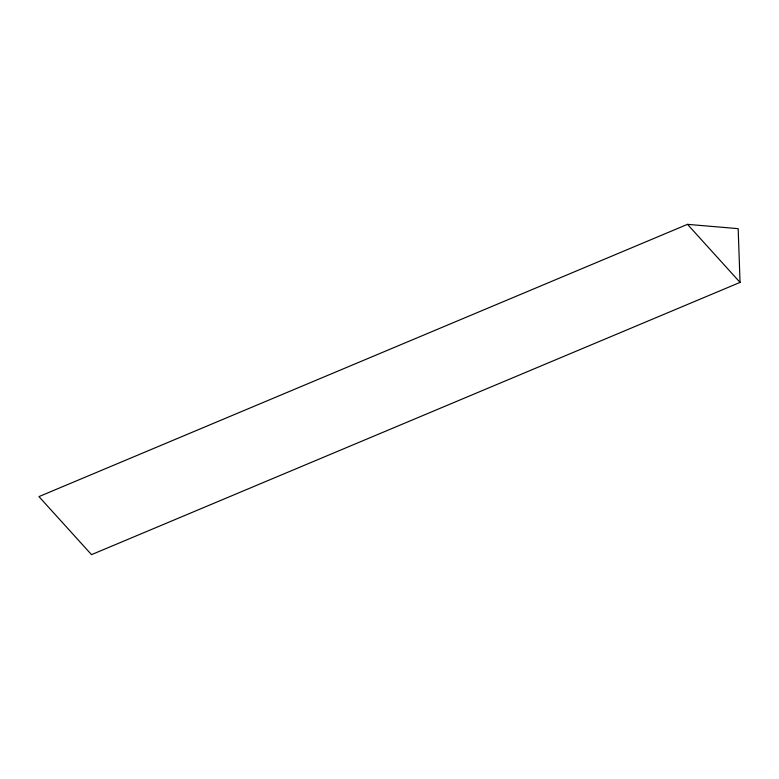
<?xml version="1.0" encoding="UTF-8"?>
<svg xmlns="http://www.w3.org/2000/svg" width="779" height="779" viewBox="0 0 779 779"><rect width="100%" height="100%" fill="white"/><g stroke="black" fill="none" stroke-linecap="round" stroke-linejoin="round"><path stroke-width="1.17" d="M687.487 224.352L38.95 496.603L91.513 554.648L740.05 282.397L738.171 228.656L687.487 224.352L740.05 282.397"/></g></svg>
